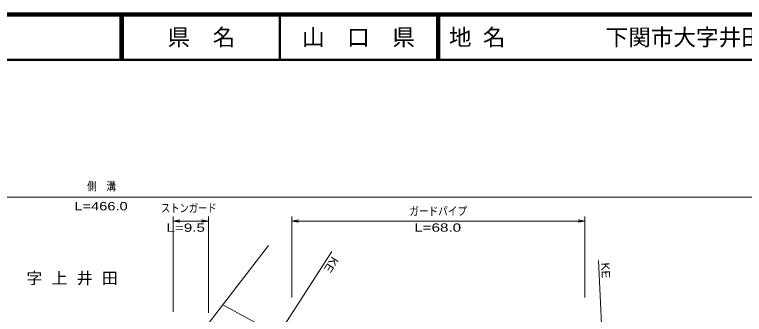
# Model space of a CAD drawing. Units: millimetres, scale not verified. Extents: x 40000 to 680000, y 20000 to 380000.
# Drawn here: x 274318 to 435736, y 313766 to 380000 of the extents above; entities that cross this region are included whole.
import ezdxf
from ezdxf.enums import TextEntityAlignment as Align

# ---------------------------------------------------------------- set-up
doc = ezdxf.new("R2010")
doc.units = ezdxf.units.MM
doc.header["$LTSCALE"] = 1000
doc.layers.add('M-BMK-HTXT', color=7, linetype='Continuous')
doc.layers.add('M-TTL-TXT', color=7, linetype='Continuous')
for name, color, linetype, lineweight in [('M-BMK-OTRS', 5, 'Continuous', 13), ('M-STR-HTXT', 7, 'Continuous', 13), ('M-TTL', 2, 'Continuous', 140), ('M-TTL-LINE', 7, 'Continuous', 50), ('M-WORK', 1, 'Continuous', 13)]:
    doc.layers.add(name, color=color, linetype=linetype, lineweight=lineweight)
doc.styles.add('ＭＳ ゴシック', font='')
doc.styles.add('ＭＳ Ｐゴシック', font='')
doc.styles.get('ＭＳ ゴシック').set_extended_font_data('MS Gothic')
doc.styles.get('ＭＳ Ｐゴシック').set_extended_font_data('MS PGothic')

# ---------------------------------------------------------------- blocks, each defined once
blk = doc.blocks.new('open_arrow')
at = {"color": 0, "linetype": 'Continuous', "lineweight": -2}
blk.add_lwpolyline([(7.5, 1.25), (0, 0), (7.5, -1.25)], dxfattribs=at)

msp = doc.modelspace()

# ---------------------------------------------------------------- linework, layer by layer
at = {"layer": 'M-BMK-OTRS'}
msp.add_line((305474, 296704), (330503, 329004), dxfattribs=at)
at = {"layer": 'M-STR-HTXT'}
for p, q in [((67718, 339646), (563100, 339646)), ((309362, 314355), (309362, 335381)), ((309362, 334381), (317172, 334381)), ((317172, 314138), (317172, 335381)), ((335631, 317473), (335631, 335381)), ((335631, 334381), (400448, 334381)), ((400448, 317473), (400448, 335381)), ((318159, 286938), (344481, 327648)), ((406363, 263667), (403482, 325699))]:
    msp.add_line(p, q, dxfattribs=at)
at = {"layer": 'M-TTL'}
msp.add_line((680000, 380000), (40000, 380000), dxfattribs=at)
at = {"layer": 'M-TTL-LINE'}
for p, q in [((297750, 380000), (297750, 370000)), ((298250, 380000), (298250, 370000)), ((333000, 380000), (333000, 370000)), ((367750, 380000), (367750, 370000)), ((368250, 380000), (368250, 370000)), ((40000, 370000), (680000, 370000))]:
    msp.add_line(p, q, dxfattribs=at)
at = {"layer": 'M-WORK'}
msp.add_line((332154, 309502), (320342, 315891), dxfattribs=at)

# ---------------------------------------------------------------- block references
at = {"layer": 'M-STR-HTXT', "xscale": 200, "yscale": 200}
for p in [(309362, 334381), (335631, 334381)]:
    msp.add_blockref('open_arrow', p, dxfattribs=at)
at = {"layer": 'M-STR-HTXT', "xscale": 200, "yscale": 200, "rotation": 180}
for p in [(317172, 334381), (400448, 334381)]:
    msp.add_blockref('open_arrow', p, dxfattribs=at)

# ---------------------------------------------------------------- texts
at = {"layer": 'M-BMK-HTXT', "insert": (276941, 320180), "char_height": 2566, "attachment_point": 7, "style": 'ＭＳ Ｐゴシック'}
msp.add_mtext('\\T1.59;字上井田', dxfattribs=at)
at = {"layer": 'M-STR-HTXT', "style": 'ＭＳ Ｐゴシック'}
for s, width, p in [('側\u3000溝', 0.85, (290357, 340600)), ('ストンガード', 0.8, (306698, 335774)), ('ガードパイプ', 0.85, (361624, 335085))]:
    msp.add_text(s, height=1833, dxfattribs=dict(at, width=width)).set_placement(p, align=Align.BOTTOM_LEFT)
for s, width, p in [('L=466.0', 1.35, (293440, 336208)), ('L=9.5', 1.4, (312164, 331467)), ('L=68.0', 1.4, (367898, 331482))]:
    msp.add_text(s, height=1833, dxfattribs=dict(at, width=width)).set_placement(p, align=Align.BOTTOM_CENTER)
at = {"layer": 'M-STR-HTXT', "style": 'ＭＳ Ｐゴシック', "width": 1.1}
for rotation, p in [(237.02, (344082, 327015)), (272.711, (403502, 325155))]:
    msp.add_text('KE', height=1833, rotation=rotation, dxfattribs=at).set_placement(p, align=Align.BOTTOM_LEFT)
at = {"layer": 'M-TTL-TXT', "style": 'ＭＳ ゴシック'}
for s, p in [('県\u3000名', (315625, 375000)), ('山\u3000口\u3000県', (350375, 375000))]:
    msp.add_text(s, height=3666, dxfattribs=at).set_placement(p, align=Align.MIDDLE_CENTER)
for s, p in [('地 名', (370380, 375000)), ('下関市大字井田', (405024, 375000))]:
    msp.add_text(s, height=3666, dxfattribs=at).set_placement(p, align=Align.MIDDLE_LEFT)

doc.saveas('drawing.dxf')
